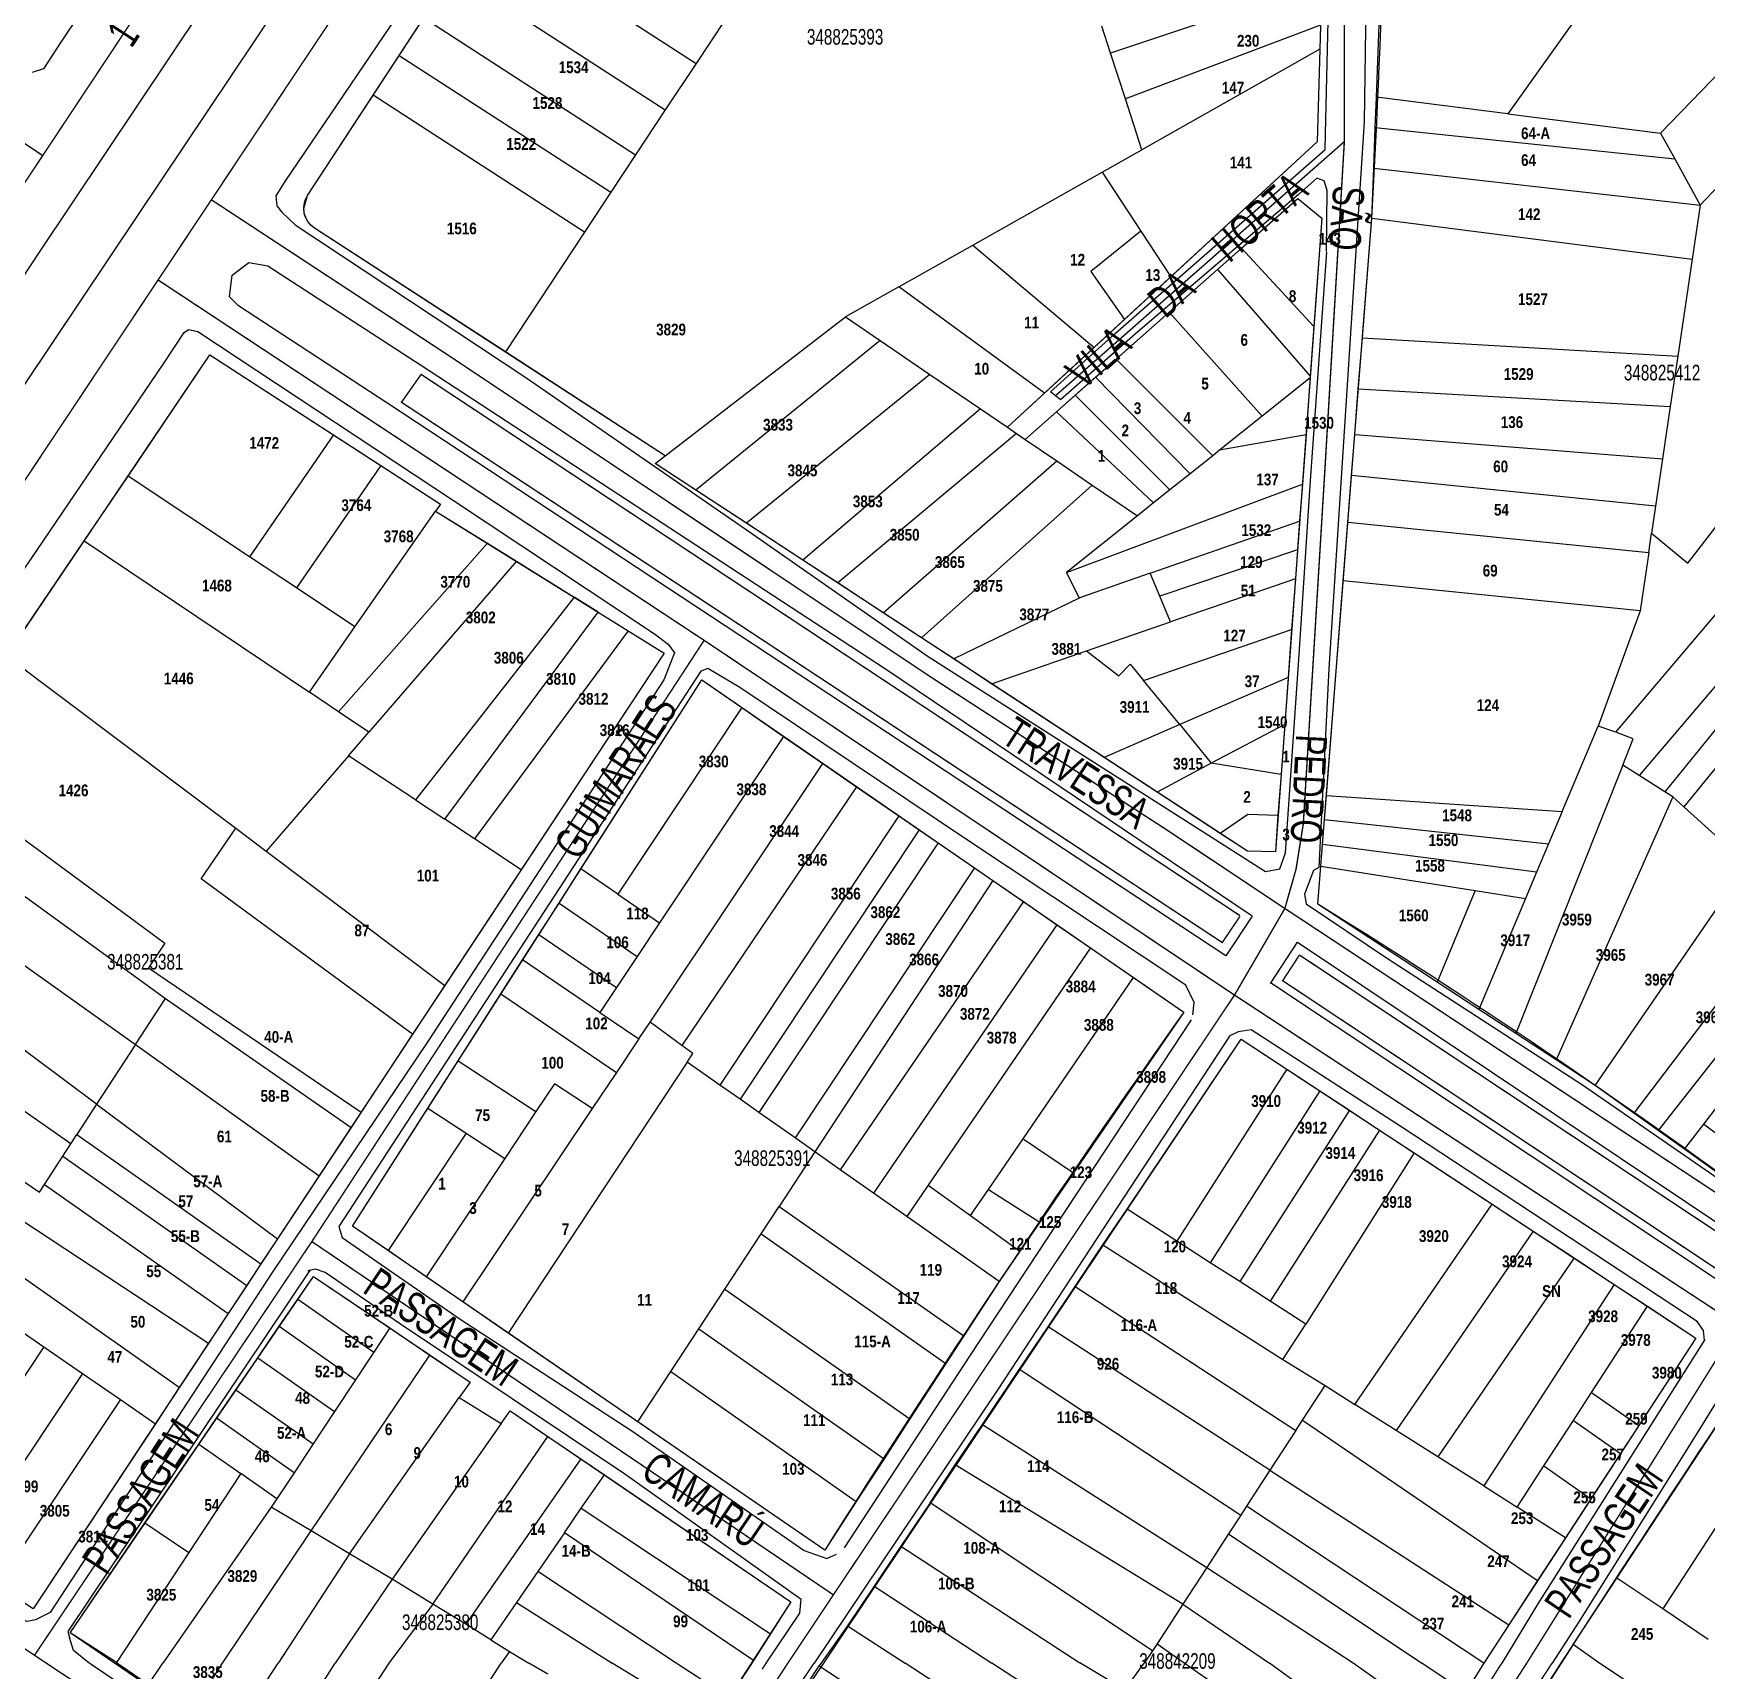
# Model space of a CAD drawing. Extents: x 203136 to 205923, y 4839890 to 4842982.
# Drawn here: x 205086 to 205300.4, y 4841048.4 to 4841258 of the extents above; entities that cross this region are included whole.
import ezdxf
from ezdxf.enums import TextEntityAlignment as Align

# ---------------------------------------------------------------- set-up
doc = ezdxf.new("R2010")
doc.units = 0
doc.header["$LTSCALE"] = 1.5
doc.header["$MEASUREMENT"] = 0
for name, color, linetype in [('CD_MALHA_LOTES', 40, 'CONTINUOUS'), ('CD_TXT_QUADRA', 7, 'CONTINUOUS'), ('HD-CANAIS', 7, 'CONTINUOUS'), ('RU-QUADRAS', 210, 'CONTINUOUS'), ('SV-EIXO-RUA-N-PAV', 6, 'CONTINUOUS'), ('SV-EIXO-RUA-PAV', 20, 'CONTINUOUS'), ('SV-RUA-NAO-PAV-S-GUIA-C-GUIA', 7, 'CONTINUOUS'), ('SV-RUA-PAVIM-S-GUIA-C-GUIA', 7, 'CONTINUOUS'), ('SV-TXT-RUA-N-PAV-S-GUIA-C-GUIA', 7, 'CONTINUOUS'), ('SV-TXT-RUA-PAV-S-GUIA-C-GUIA', 7, 'CONTINUOUS'), ('Th_NmrPort', 1, 'CONTINUOUS')]:
    doc.layers.add(name, color=color, linetype=linetype)
doc.styles.add('ARIAL', font='ARIAL.TTF')
doc.styles.get("Standard").update_dxf_attribs({"font": 'swisscbo.ttf'})

msp = doc.modelspace()

# ---------------------------------------------------------------- linework, layer by layer
at = {"layer": 'CD_MALHA_LOTES', "linetype": 'Continuous'}
for p, q in [((205301.74, 4841285.35), (205274.89, 4841247.73)), ((205186.44, 4841277.69), (205170.91, 4841254.19)), ((205258.06, 4841249.86), (205259.16, 4841278.18)), ((205320.98, 4841272.66), (205294.44, 4841245.25)), ((205143.71, 4841271.79), (205170.91, 4841254.19)), ((205329.04, 4841267.34), (205299.55, 4841236.05)), ((205139.8, 4841265.81), (205166.96, 4841248.23)), ((205251.05, 4841264.53), (205224.01, 4841255.5)), ((205132.88, 4841255.23), (205136.02, 4841260.04)), ((205136.02, 4841260.04), (205163.16, 4841242.48)), ((205224.01, 4841255.5), (205222.89, 4841258.96)), ((205250.9, 4841259.08), (205225.9, 4841249.66)), ((205250.9, 4841259.08), (205250.81, 4841256.01)), ((205225.9, 4841249.66), (205224.01, 4841255.5)), ((205250.81, 4841256.01), (205228.01, 4841243.14)), ((205250.81, 4841256.01), (205250.48, 4841244.15)), ((205129.53, 4841250.11), (205132.88, 4841255.23)), ((205132.88, 4841255.23), (205160, 4841237.69)), ((205170.91, 4841254.19), (205166.96, 4841248.23)), ((205121.14, 4841237.28), (205129.53, 4841250.11)), ((205156.62, 4841232.58), (205129.53, 4841250.11)), ((205228.01, 4841243.14), (205225.9, 4841249.66)), ((205257.91, 4841245.97), (205258.06, 4841249.86)), ((205274.89, 4841247.73), (205258.06, 4841249.86)), ((205166.96, 4841248.23), (205163.16, 4841242.48)), ((205274.89, 4841247.73), (205294.44, 4841245.25)), ((205257.71, 4841240.77), (205257.91, 4841245.97)), ((205257.91, 4841245.97), (205296.27, 4841241.96)), ((205294.44, 4841245.25), (205296.27, 4841241.96)), ((205222.91, 4841240.27), (205228.01, 4841243.14)), ((205250.48, 4841244.15), (205231.73, 4841226.88)), ((205163.16, 4841242.48), (205160, 4841237.69)), ((205257.46, 4841234.38), (205257.71, 4841240.77)), ((205257.71, 4841240.77), (205299.55, 4841236.05)), ((205296.27, 4841241.96), (205299.55, 4841236.05)), ((205206.36, 4841230.93), (205222.91, 4841240.27)), ((205222.91, 4841240.27), (205227.88, 4841232.73)), ((205120.65, 4841235.6), (205120.7, 4841236.19)), ((205120.7, 4841236.19), (205120.87, 4841236.76)), ((205120.87, 4841236.76), (205121.14, 4841237.28)), ((205160, 4841237.69), (205156.62, 4841232.58)), ((205240.77, 4841230.53), (205247.98, 4841236.9)), ((205247.98, 4841236.9), (205251.08, 4841234.39)), ((205120.71, 4841235.01), (205120.65, 4841235.6)), ((205120.89, 4841234.45), (205120.71, 4841235.01)), ((205121.17, 4841233.93), (205120.89, 4841234.45)), ((205251.08, 4841234.39), (205250.06, 4841220.52)), ((205256.26, 4841219.05), (205257.46, 4841234.38)), ((205257.46, 4841234.38), (205298.52, 4841229.11)), ((205299.55, 4841236.05), (205298.52, 4841229.11)), ((205121.55, 4841233.48), (205121.17, 4841233.93)), ((205122.01, 4841233.11), (205121.55, 4841233.48)), ((205146.48, 4841217.24), (205122.01, 4841233.11)), ((205156.62, 4841232.58), (205146.48, 4841217.24)), ((205227.88, 4841232.73), (205221.46, 4841227.55)), ((205227.88, 4841232.73), (205231.73, 4841226.88)), ((205196.89, 4841225.58), (205206.36, 4841230.93)), ((205206.36, 4841230.93), (205221.89, 4841217.81)), ((205237.68, 4841227.8), (205240.77, 4841230.53)), ((205240.77, 4841230.53), (205250.06, 4841220.52)), ((205221.46, 4841227.55), (205225.78, 4841221.4)), ((205231.5, 4841222.34), (205237.68, 4841227.8)), ((205237.68, 4841227.8), (205249.59, 4841214.16)), ((205298.52, 4841229.11), (205296.68, 4841216.72)), ((205196.89, 4841225.58), (205190.04, 4841221.72)), ((205215.54, 4841211.96), (205196.89, 4841225.58)), ((205231.73, 4841226.88), (205225.78, 4841221.4)), ((205166.96, 4841203.96), (205190.04, 4841221.72)), ((205190.04, 4841221.72), (205194.49, 4841218.69)), ((205225.78, 4841221.4), (205221.89, 4841217.81)), ((205224.7, 4841216.33), (205231.5, 4841222.34)), ((205243.41, 4841209.01), (205231.5, 4841222.34)), ((205250.06, 4841220.52), (205249.59, 4841214.16)), ((205255.74, 4841212.54), (205256.26, 4841219.05)), ((205256.26, 4841219.05), (205296.68, 4841216.72)), ((205098.13, 4841201.35), (205108.62, 4841216.88)), ((205108.62, 4841216.88), (205124.45, 4841206.64)), ((205166.96, 4841203.96), (205146.48, 4841217.24)), ((205194.49, 4841218.69), (205170.89, 4841199.55)), ((205194.49, 4841218.69), (205200.83, 4841214.37)), ((205221.89, 4841217.81), (205215.54, 4841211.96)), ((205222.07, 4841214.01), (205224.7, 4841216.33)), ((205224.7, 4841216.33), (205237.09, 4841203.96)), ((205296.68, 4841216.72), (205295.71, 4841210.24)), ((205200.83, 4841214.37), (205177.35, 4841195.33)), ((205200.83, 4841214.37), (205207.33, 4841209.94)), ((205219.46, 4841211.71), (205222.07, 4841214.01)), ((205222.07, 4841214.01), (205234.19, 4841201.65)), ((205249.57, 4841213.93), (205243.41, 4841209.01)), ((205249.59, 4841214.16), (205249.04, 4841206.64)), ((205249.59, 4841214.16), (205249.57, 4841213.93)), ((205255.28, 4841206.66), (205255.74, 4841212.54)), ((205255.74, 4841212.54), (205295.71, 4841210.24)), ((205215.54, 4841211.96), (205210.79, 4841207.59)), ((205217.06, 4841209.58), (205219.46, 4841211.71)), ((205219.46, 4841211.71), (205231.61, 4841199.58)), ((205207.33, 4841209.94), (205184.59, 4841190.59)), ((205207.33, 4841209.94), (205210.79, 4841207.59)), ((205213.06, 4841206.05), (205217.06, 4841209.58)), ((205229.52, 4841197.92), (205217.06, 4841209.58)), ((205243.41, 4841209.01), (205237.95, 4841204.65)), ((205295.71, 4841210.24), (205294.72, 4841203.55)), ((205124.45, 4841206.64), (205113.7, 4841191.01)), ((205124.45, 4841206.64), (205130.51, 4841202.72)), ((205211.94, 4841206.81), (205189.05, 4841187.66)), ((205210.79, 4841207.59), (205211.94, 4841206.81)), ((205211.94, 4841206.81), (205213.06, 4841206.05)), ((205249.04, 4841206.64), (205237.95, 4841204.65)), ((205249.04, 4841206.64), (205248.57, 4841200.32)), ((205254.87, 4841201.43), (205255.28, 4841206.66)), ((205255.28, 4841206.66), (205294.72, 4841203.55)), ((205165.67, 4841202.97), (205166.96, 4841203.96)), ((205213.06, 4841206.05), (205217.1, 4841203.29)), ((205237.09, 4841203.96), (205234.19, 4841201.65)), ((205237.95, 4841204.65), (205237.09, 4841203.96)), ((205130.51, 4841202.72), (205119.72, 4841187.02)), ((205130.51, 4841202.72), (205138.16, 4841197.77)), ((205170.89, 4841199.55), (205165.67, 4841202.97)), ((205194.89, 4841183.84), (205217.1, 4841203.29)), ((205217.1, 4841203.29), (205221.65, 4841200.19)), ((205294.72, 4841203.55), (205293.82, 4841197.49)), ((205092.53, 4841193.06), (205098.13, 4841201.35)), ((205113.7, 4841191.01), (205098.13, 4841201.35)), ((205221.65, 4841200.19), (205199.76, 4841180.65)), ((205218.35, 4841189), (205248.57, 4841200.32)), ((205221.65, 4841200.19), (205227.44, 4841196.25)), ((205234.19, 4841201.65), (205231.61, 4841199.58)), ((205248.57, 4841200.32), (205248.22, 4841195.59)), ((205254.4, 4841195.46), (205254.87, 4841201.43)), ((205293.82, 4841197.49), (205254.87, 4841201.43)), ((205138.16, 4841197.77), (205137.54, 4841196.87)), ((205177.35, 4841195.33), (205170.89, 4841199.55)), ((205229.52, 4841197.92), (205227.44, 4841196.25)), ((205231.61, 4841199.58), (205229.52, 4841197.92)), ((205127.2, 4841182.05), (205137.54, 4841196.87)), ((205137.54, 4841196.87), (205144.17, 4841192.75)), ((205227.44, 4841196.25), (205218.35, 4841189)), ((205229.09, 4841188.92), (205248.22, 4841195.59)), ((205248.22, 4841195.59), (205247.95, 4841191.9)), ((205253.81, 4841187.94), (205254.4, 4841195.46)), ((205254.4, 4841195.46), (205292.94, 4841191.56)), ((205293.82, 4841197.49), (205293.31, 4841194.02)), ((205184.59, 4841190.59), (205177.35, 4841195.33)), ((205292.94, 4841191.56), (205293.31, 4841194.02)), ((205293.31, 4841194.02), (205297.97, 4841190.2)), ((205297.97, 4841190.2), (205301.9, 4841195.29)), ((205082.58, 4841178.34), (205092.53, 4841193.06)), ((205092.53, 4841193.06), (205121.36, 4841173.67)), ((205125.1, 4841171.15), (205144.17, 4841192.75)), ((205144.17, 4841192.75), (205147.88, 4841190.44)), ((205247.95, 4841191.9), (205230.32, 4841185.97)), ((205247.95, 4841191.9), (205247.68, 4841188.18)), ((205292.94, 4841191.56), (205291.83, 4841184.09)), ((205119.72, 4841187.02), (205113.7, 4841191.01)), ((205147.88, 4841190.44), (205128.99, 4841168.54)), ((205147.88, 4841190.44), (205155.29, 4841185.84)), ((205189.05, 4841187.66), (205184.59, 4841190.59)), ((205218.35, 4841189), (205219.99, 4841185.72)), ((205288.74, 4841168.57), (205307.43, 4841190.63)), ((205127.2, 4841182.05), (205119.72, 4841187.02)), ((205194.89, 4841183.84), (205189.05, 4841187.66)), ((205229.09, 4841188.92), (205220.29, 4841185.86)), ((205230.32, 4841185.97), (205229.09, 4841188.92)), ((205247.68, 4841188.18), (205231.68, 4841182.66)), ((205247.68, 4841188.18), (205247.2, 4841181.68)), ((205251.65, 4841160.43), (205253.81, 4841187.94)), ((205291.83, 4841184.09), (205253.81, 4841187.94)), ((205311.97, 4841186.81), (205291.73, 4841163)), ((205155.29, 4841185.84), (205134.96, 4841159.87)), ((205158.35, 4841183.93), (205155.29, 4841185.84)), ((205219.99, 4841185.72), (205203.91, 4841177.94)), ((205220.29, 4841185.86), (205219.99, 4841185.72)), ((205231.68, 4841182.66), (205230.32, 4841185.97)), ((205314.38, 4841184.78), (205295.02, 4841160.91)), ((205138.72, 4841157.39), (205158.35, 4841183.93)), ((205158.35, 4841183.93), (205162.21, 4841181.53)), ((205199.76, 4841180.65), (205194.89, 4841183.84)), ((205220.93, 4841178.96), (205231.68, 4841182.66)), ((205291.83, 4841184.09), (205286.45, 4841169.33)), ((205316.77, 4841182.77), (205297.46, 4841158.97)), ((205121.36, 4841173.67), (205127.2, 4841182.05)), ((205162.21, 4841181.53), (205142.51, 4841154.89)), ((205162.21, 4841181.53), (205166.83, 4841178.66)), ((205203.91, 4841177.94), (205199.76, 4841180.65)), ((205228.24, 4841175.16), (205247.2, 4841181.68)), ((205247.2, 4841181.68), (205246.75, 4841175.54)), ((205082.58, 4841178.34), (205111.94, 4841156.25)), ((205166.83, 4841178.66), (205148.51, 4841150.93)), ((205208.76, 4841174.76), (205220.93, 4841178.96)), ((205220.93, 4841178.96), (205225.06, 4841175.78)), ((205208.76, 4841174.76), (205203.91, 4841177.94)), ((205225.06, 4841175.78), (205226.53, 4841177.25)), ((205226.53, 4841177.25), (205228.24, 4841175.16)), ((205156.14, 4841151.03), (205171.62, 4841175.24)), ((205171.62, 4841175.24), (205176.77, 4841171.69)), ((205223.18, 4841165.32), (205208.76, 4841174.76)), ((205232.86, 4841169.52), (205228.24, 4841175.16)), ((205246.75, 4841175.54), (205232.86, 4841169.52)), ((205246.75, 4841175.54), (205246.31, 4841169.55)), ((205125.1, 4841171.15), (205121.36, 4841173.67)), ((205128.99, 4841168.54), (205125.1, 4841171.15)), ((205176.77, 4841171.69), (205160.88, 4841147.79)), ((205176.77, 4841171.69), (205182.12, 4841168)), ((205126.38, 4841165.52), (205128.99, 4841168.54)), ((205182.12, 4841168), (205166.23, 4841144.12)), ((205182.12, 4841168), (205187.16, 4841164.54)), ((205232.86, 4841169.52), (205223.18, 4841165.32)), ((205232.86, 4841169.52), (205236.91, 4841164.57)), ((205246.31, 4841169.55), (205236.91, 4841164.57)), ((205246.31, 4841169.55), (205245.84, 4841163.15)), ((205281.84, 4841158.37), (205286.45, 4841169.33)), ((205288.74, 4841168.57), (205286.45, 4841169.33)), ((205290.97, 4841167.71), (205288.74, 4841168.57)), ((205289.63, 4841164.34), (205290.97, 4841167.71)), ((205126.38, 4841165.52), (205115.84, 4841153.31)), ((205134.96, 4841159.87), (205126.38, 4841165.52)), ((205165.01, 4841131.43), (205187.16, 4841164.54)), ((205187.16, 4841164.54), (205191.46, 4841161.57)), ((205229.96, 4841160.88), (205223.18, 4841165.32)), ((205236.91, 4841164.57), (205229.96, 4841160.88)), ((205245.84, 4841163.15), (205236.91, 4841164.57)), ((205289.63, 4841164.34), (205275.9, 4841129.97)), ((205291.73, 4841163), (205289.63, 4841164.34)), ((205191.46, 4841161.57), (205169.09, 4841128.43)), ((205191.46, 4841161.57), (205196.86, 4841157.85)), ((205245.84, 4841163.15), (205245.45, 4841157.86)), ((205295.02, 4841160.91), (205291.73, 4841163)), ((205134.96, 4841159.87), (205138.72, 4841157.39)), ((205238.06, 4841155.57), (205229.96, 4841160.88)), ((205251.41, 4841157.35), (205251.65, 4841160.43)), ((205251.65, 4841160.43), (205281.84, 4841158.37)), ((205296.03, 4841160.26), (205281.09, 4841126.57)), ((205296.03, 4841160.26), (205295.02, 4841160.91)), ((205297.46, 4841158.97), (205296.03, 4841160.26)), ((205297.46, 4841158.97), (205301.9, 4841154.98)), ((205142.51, 4841154.89), (205138.72, 4841157.39)), ((205196.86, 4841157.85), (205173.94, 4841123.35)), ((205196.86, 4841157.85), (205199.48, 4841156.05)), ((205241.57, 4841158), (205238.06, 4841155.57)), ((205245.45, 4841157.86), (205241.57, 4841158)), ((205245.45, 4841157.86), (205245.11, 4841153.21)), ((205251.16, 4841154.17), (205251.41, 4841157.35)), ((205251.41, 4841157.35), (205280.11, 4841154.24)), ((205281.84, 4841158.37), (205280.11, 4841154.24)), ((205083.12, 4841156.09), (205102.84, 4841141.53)), ((205107.48, 4841149.77), (205111.94, 4841156.25)), ((205111.94, 4841156.25), (205115.84, 4841153.31)), ((205148.51, 4841150.93), (205142.51, 4841154.89)), ((205199.48, 4841156.05), (205176.54, 4841121.53)), ((205199.48, 4841156.05), (205201.91, 4841154.38)), ((205241.54, 4841153.3), (205238.06, 4841155.57)), ((205065.24, 4841152.68), (205099.07, 4841128.55)), ((205115.84, 4841153.31), (205138.71, 4841136.1)), ((205201.91, 4841154.38), (205178.95, 4841119.83)), ((205201.91, 4841154.38), (205206.56, 4841151.17)), ((205245.11, 4841153.21), (205241.54, 4841153.3)), ((205250.94, 4841151.37), (205251.16, 4841154.17)), ((205278.58, 4841150.61), (205251.16, 4841154.17)), ((205280.11, 4841154.24), (205278.58, 4841150.61)), ((205079.36, 4841151.55), (205102.92, 4841134.46)), ((205148.51, 4841150.93), (205138.71, 4841136.1)), ((205153.35, 4841146.67), (205156.14, 4841151.03)), ((205160.88, 4841147.79), (205156.14, 4841151.03)), ((205206.56, 4841151.17), (205183.58, 4841116.58)), ((205206.56, 4841151.17), (205208.93, 4841149.54)), ((205250.56, 4841146.53), (205250.94, 4841151.37)), ((205250.94, 4841151.37), (205270.72, 4841148.26)), ((205278.58, 4841150.61), (205277.16, 4841147.24)), ((205286.07, 4841123.32), (205305.57, 4841151.65)), ((205134.59, 4841129.87), (205107.48, 4841149.77)), ((205208.93, 4841149.54), (205186.12, 4841114.79)), ((205208.93, 4841149.54), (205212.84, 4841146.85)), ((205270.72, 4841148.26), (205265.83, 4841136.55)), ((205270.72, 4841148.26), (205277.16, 4841147.24)), ((205150.77, 4841142.65), (205153.35, 4841146.67)), ((205153.35, 4841146.67), (205163.37, 4841139.81)), ((205160.88, 4841147.79), (205166.23, 4841144.12)), ((205212.84, 4841146.85), (205189.35, 4841112.52)), ((205212.84, 4841146.85), (205217.13, 4841143.89)), ((205265.83, 4841136.55), (205250.56, 4841146.53)), ((205277.16, 4841147.24), (205271.19, 4841133.05)), ((205311.29, 4841146.46), (205291.05, 4841119.76)), ((205094.11, 4841120.91), (205060.62, 4841145.83)), ((205166.23, 4841144.12), (205163.37, 4841139.81)), ((205148.68, 4841139.38), (205150.77, 4841142.65)), ((205150.77, 4841142.65), (205160.72, 4841135.84)), ((205217.13, 4841143.89), (205193.62, 4841109.53)), ((205217.13, 4841143.89), (205221.43, 4841140.93)), ((205090.81, 4841115.83), (205056.54, 4841139.8)), ((205102.84, 4841141.53), (205100.76, 4841138.36)), ((205163.37, 4841139.81), (205160.72, 4841135.84)), ((205221.43, 4841140.93), (205200.64, 4841110.54)), ((205221.43, 4841140.93), (205226.93, 4841137.14)), ((205100.76, 4841138.36), (205127.98, 4841119.87)), ((205145.9, 4841135.03), (205148.68, 4841139.38)), ((205158.59, 4841132.64), (205148.68, 4841139.38)), ((205138.71, 4841136.1), (205134.59, 4841129.87)), ((205160.72, 4841135.84), (205158.59, 4841132.64)), ((205212.79, 4841116.48), (205226.93, 4841137.14)), ((205226.93, 4841137.14), (205233.38, 4841132.7)), ((205271.19, 4841133.05), (205265.83, 4841136.55)), ((205308.65, 4841136.02), (205294.17, 4841117.53)), ((205099.07, 4841128.55), (205102.92, 4841134.46)), ((205102.92, 4841134.46), (205126.7, 4841117.93)), ((205140.41, 4841126.45), (205145.9, 4841135.03)), ((205145.9, 4841135.03), (205160.7, 4841124.98)), ((205158.59, 4841132.64), (205163.56, 4841129.26)), ((205163.56, 4841129.26), (205165.01, 4841131.43)), ((205169.09, 4841128.43), (205165.01, 4841131.43)), ((205233.38, 4841132.7), (205219.25, 4841112.1)), ((205275.9, 4841129.97), (205271.19, 4841133.05)), ((205134.59, 4841129.87), (205127.98, 4841119.87)), ((205163.56, 4841129.26), (205160.7, 4841124.98)), ((205226.11, 4841107.47), (205240.72, 4841129.24)), ((205240.72, 4841129.24), (205246.58, 4841125.39)), ((205281.09, 4841126.57), (205275.9, 4841129.97)), ((205099.07, 4841128.55), (205094.11, 4841120.91)), ((205099.07, 4841128.55), (205122.62, 4841111.75)), ((205170.48, 4841127.41), (205169.09, 4841128.43)), ((205169.75, 4841126.3), (205170.48, 4841127.41)), ((205136.52, 4841120.38), (205140.41, 4841126.45)), ((205140.41, 4841126.45), (205150.39, 4841119.96)), ((205169.75, 4841126.3), (205146.85, 4841091.6)), ((205160.7, 4841124.98), (205157.6, 4841120.35)), ((205173.94, 4841123.35), (205169.75, 4841126.3)), ((205246.58, 4841125.39), (205232.5, 4841103.36)), ((205246.58, 4841125.39), (205250.82, 4841122.6)), ((205286.07, 4841123.32), (205281.09, 4841126.57)), ((205152.75, 4841123.51), (205150.39, 4841119.96)), ((205157.6, 4841120.35), (205152.75, 4841123.51)), ((205176.54, 4841121.53), (205173.94, 4841123.35)), ((205250.82, 4841122.6), (205236.77, 4841100.61)), ((205250.82, 4841122.6), (205254.59, 4841120.12)), ((205291.05, 4841119.76), (205286.07, 4841123.32)), ((205094.11, 4841120.91), (205091.57, 4841117.01)), ((205094.11, 4841120.91), (205117.28, 4841103.68)), ((205126.88, 4841105.3), (205136.52, 4841120.38)), ((205136.52, 4841120.38), (205141.44, 4841117.18)), ((205157.6, 4841120.35), (205141.04, 4841095.59)), ((205178.95, 4841119.83), (205176.54, 4841121.53)), ((205299.99, 4841118.33), (205301.86, 4841120.73)), ((205127.98, 4841119.87), (205126.7, 4841117.93)), ((205150.39, 4841119.96), (205146.39, 4841113.95)), ((205183.58, 4841116.58), (205178.95, 4841119.83)), ((205254.59, 4841120.12), (205240.57, 4841098.18)), ((205254.59, 4841120.12), (205258.44, 4841117.59)), ((205294.17, 4841117.53), (205291.05, 4841119.76)), ((205297.52, 4841115.14), (205299.99, 4841118.33)), ((205299.99, 4841118.33), (205304.95, 4841114.74)), ((205090.81, 4841115.83), (205091.57, 4841117.01)), ((205091.57, 4841117.01), (205115.15, 4841100.45)), ((205126.7, 4841117.93), (205122.62, 4841111.75)), ((205141.44, 4841117.18), (205131.45, 4841102.16)), ((205141.44, 4841117.18), (205146.39, 4841113.95)), ((205186.12, 4841114.79), (205183.58, 4841116.58)), ((205208.35, 4841109.99), (205212.79, 4841116.48)), ((205212.79, 4841116.48), (205219.25, 4841112.1)), ((205258.44, 4841117.59), (205244.44, 4841095.69)), ((205258.44, 4841117.59), (205262.88, 4841114.68)), ((205297.52, 4841115.14), (205294.17, 4841117.53)), ((205087.42, 4841110.63), (205089.78, 4841114.25)), ((205089.78, 4841114.25), (205090.81, 4841115.83)), ((205089.78, 4841114.25), (205113.34, 4841097.7)), ((205146.39, 4841113.95), (205136.33, 4841098.81)), ((205186.12, 4841114.79), (205181.55, 4841107.82)), ((205189.35, 4841112.52), (205186.12, 4841114.79)), ((205262.88, 4841114.68), (205249.02, 4841092.74)), ((205262.88, 4841114.68), (205272.88, 4841108.1)), ((205302.4, 4841111.65), (205297.52, 4841115.14)), ((205193.62, 4841109.53), (205189.35, 4841112.52)), ((205219.25, 4841112.1), (205214.93, 4841105.8)), ((205084.9, 4841110.93), (205086.78, 4841109.63)), ((205086.78, 4841109.63), (205087.42, 4841110.63)), ((205087.42, 4841110.63), (205110.95, 4841094.09)), ((205122.62, 4841111.75), (205117.28, 4841103.68)), ((205200.64, 4841110.54), (205197.89, 4841106.52)), ((205200.64, 4841110.54), (205206.06, 4841106.65)), ((205206.06, 4841106.65), (205208.35, 4841109.99)), ((205208.35, 4841109.99), (205214.93, 4841105.8)), ((205179.23, 4841104.29), (205181.55, 4841107.82)), ((205181.55, 4841107.82), (205205.21, 4841091.25)), ((205197.89, 4841106.52), (205193.62, 4841109.53)), ((205255.3, 4841082.46), (205272.88, 4841108.1)), ((205272.88, 4841108.1), (205278.13, 4841104.66)), ((205082.64, 4841107.3), (205108.44, 4841090.3)), ((205209.73, 4841098.21), (205197.89, 4841106.52)), ((205206.06, 4841106.65), (205212.39, 4841102.1)), ((205214.93, 4841105.8), (205212.39, 4841102.1)), ((205223.03, 4841102.88), (205226.11, 4841107.47)), ((205232.5, 4841103.36), (205226.11, 4841107.47)), ((205117.28, 4841103.68), (205115.15, 4841100.45)), ((205131.45, 4841102.16), (205126.88, 4841105.3)), ((205174.59, 4841097.22), (205179.23, 4841104.29)), ((205179.23, 4841104.29), (205202.91, 4841087.7)), ((205236.77, 4841100.61), (205232.5, 4841103.36)), ((205278.13, 4841104.66), (205260.6, 4841079.1)), ((205278.13, 4841104.66), (205283.38, 4841101.21)), ((205104.69, 4841084.63), (205079.55, 4841102.31)), ((205136.33, 4841098.81), (205131.45, 4841102.16)), ((205212.39, 4841102.1), (205209.73, 4841098.21)), ((205219.46, 4841097.57), (205223.03, 4841102.88)), ((205223.03, 4841102.88), (205246.07, 4841088.22)), ((205283.38, 4841101.21), (205265.91, 4841075.74)), ((205283.38, 4841101.21), (205288.53, 4841097.82)), ((205115.15, 4841100.45), (205113.34, 4841097.7)), ((205240.57, 4841098.18), (205236.77, 4841100.61)), ((205113.34, 4841097.7), (205110.95, 4841094.09)), ((205119.89, 4841095.94), (205121.89, 4841098.86)), ((205121.89, 4841098.86), (205131.67, 4841092.26)), ((205141.04, 4841095.59), (205136.33, 4841098.81)), ((205171.25, 4841092.14), (205174.59, 4841097.22)), ((205174.59, 4841097.22), (205198.3, 4841080.61)), ((205209.73, 4841098.21), (205205.21, 4841091.25)), ((205215.99, 4841092.39), (205219.46, 4841097.57)), ((205219.46, 4841097.57), (205247.73, 4841079.1)), ((205244.44, 4841095.69), (205240.57, 4841098.18)), ((205288.53, 4841097.82), (205271.8, 4841072.01)), ((205288.53, 4841097.82), (205292.77, 4841095.03)), ((205117.51, 4841092.46), (205119.89, 4841095.94)), ((205119.89, 4841095.94), (205129.6, 4841089.13)), ((205146.85, 4841091.6), (205141.04, 4841095.59)), ((205249.02, 4841092.74), (205244.44, 4841095.69)), ((205285.62, 4841084), (205292.77, 4841095.03)), ((205292.77, 4841095.03), (205298.98, 4841090.95)), ((205082.47, 4841093.21), (205087.36, 4841089.83)), ((205110.95, 4841094.09), (205108.44, 4841090.3)), ((205246.07, 4841088.22), (205249.02, 4841092.74)), ((205114.76, 4841088.44), (205117.51, 4841092.46)), ((205117.51, 4841092.46), (205127.28, 4841085.62)), ((205131.67, 4841092.26), (205129.6, 4841089.13)), ((205131.67, 4841092.26), (205136.81, 4841088.78)), ((205163.44, 4841080.23), (205146.85, 4841091.6)), ((205167.67, 4841086.67), (205171.25, 4841092.14)), ((205171.25, 4841092.14), (205194.99, 4841075.5)), ((205205.21, 4841091.25), (205202.91, 4841087.7)), ((205212.35, 4841086.98), (205215.99, 4841092.39)), ((205244.42, 4841074.02), (205215.99, 4841092.39)), ((205298.98, 4841090.95), (205291.67, 4841079.75)), ((205087.36, 4841089.83), (205071.43, 4841065.95)), ((205087.36, 4841089.83), (205092.31, 4841086.42)), ((205108.44, 4841090.3), (205104.69, 4841084.63)), ((205111.96, 4841084.34), (205114.76, 4841088.44)), ((205114.76, 4841088.44), (205124.59, 4841081.55)), ((205121.6, 4841066.25), (205136.81, 4841088.78)), ((205129.6, 4841089.13), (205127.28, 4841085.62)), ((205136.81, 4841088.78), (205141.94, 4841085.31)), ((205246.07, 4841088.22), (205251.5, 4841084.89)), ((205092.31, 4841086.42), (205076.43, 4841062.63)), ((205092.31, 4841086.42), (205097.15, 4841083.08)), ((205163.44, 4841080.23), (205167.67, 4841086.67)), ((205167.67, 4841086.67), (205191.43, 4841070.02)), ((205202.91, 4841087.7), (205198.3, 4841080.61)), ((205207.6, 4841079.89), (205212.35, 4841086.98)), ((205212.35, 4841086.98), (205240.68, 4841068.26)), ((205104.69, 4841084.63), (205101.63, 4841079.99)), ((205109.45, 4841080.68), (205111.96, 4841084.34)), ((205111.96, 4841084.34), (205121.85, 4841077.41)), ((205127.28, 4841085.62), (205124.59, 4841081.55)), ((205141.94, 4841085.31), (205140.56, 4841083.35)), ((205248.6, 4841080.44), (205251.5, 4841084.89)), ((205251.5, 4841084.89), (205255.3, 4841082.46)), ((205283.29, 4841080.41), (205285.62, 4841084)), ((205285.62, 4841084), (205291.67, 4841079.75)), ((205288.84, 4841060.21), (205305.73, 4841085.96)), ((205097.15, 4841083.08), (205081.34, 4841059.37)), ((205097.15, 4841083.08), (205101.63, 4841079.99)), ((205126.49, 4841063.34), (205140.56, 4841083.35)), ((205140.56, 4841083.35), (205145.94, 4841080)), ((205260.6, 4841079.1), (205255.3, 4841082.46)), ((205311.53, 4841082.17), (205294.73, 4841056.26)), ((205101.63, 4841079.99), (205085.97, 4841056.29)), ((205107.18, 4841077.36), (205109.45, 4841080.68)), ((205119.41, 4841073.71), (205109.45, 4841080.68)), ((205124.59, 4841081.55), (205121.85, 4841077.41)), ((205145.94, 4841080), (205131.96, 4841060.07)), ((205145.94, 4841080), (205147.08, 4841081.64)), ((205147.08, 4841081.64), (205151.92, 4841078.35)), ((205187.4, 4841063.8), (205163.44, 4841080.23)), ((205198.3, 4841080.61), (205194.99, 4841075.5)), ((205204.11, 4841074.7), (205207.6, 4841079.89)), ((205207.6, 4841079.89), (205236.33, 4841061.59)), ((205247.73, 4841079.1), (205248.6, 4841080.44)), ((205248.6, 4841080.44), (205278.71, 4841059.89)), ((205279.52, 4841074.6), (205283.29, 4841080.41)), ((205283.29, 4841080.41), (205289.33, 4841076.16)), ((205291.67, 4841079.75), (205289.33, 4841076.16)), ((205137.19, 4841056.87), (205151.92, 4841078.35)), ((205151.92, 4841078.35), (205156.12, 4841075.49)), ((205247.73, 4841079.1), (205244.42, 4841074.02)), ((205265.91, 4841075.74), (205260.6, 4841079.1)), ((205100.3, 4841067.3), (205107.18, 4841077.36)), ((205107.18, 4841077.36), (205112.57, 4841073.59)), ((205121.85, 4841077.41), (205119.41, 4841073.71)), ((205156.12, 4841075.49), (205141.39, 4841054.3)), ((205156.12, 4841075.49), (205159.15, 4841073.43)), ((205194.99, 4841075.5), (205191.43, 4841070.02)), ((205271.8, 4841072.01), (205265.91, 4841075.74)), ((205289.33, 4841076.16), (205285.54, 4841070.35)), ((205112.57, 4841073.59), (205105.91, 4841063.49)), ((205117.19, 4841070.36), (205112.57, 4841073.59)), ((205119.41, 4841073.71), (205117.19, 4841070.36)), ((205156.2, 4841069.15), (205159.15, 4841073.43)), ((205159.15, 4841073.43), (205183.04, 4841057.19)), ((205200.87, 4841069.87), (205204.11, 4841074.7)), ((205233.27, 4841056.89), (205204.11, 4841074.7)), ((205244.42, 4841074.02), (205241.43, 4841069.41)), ((205244.42, 4841074.02), (205275.02, 4841054.24)), ((205276.08, 4841069.3), (205279.52, 4841074.6)), ((205279.52, 4841074.6), (205285.54, 4841070.35)), ((205271.8, 4841072.01), (205276.08, 4841069.3)), ((205116.48, 4841069.29), (205102.6, 4841049.34)), ((205117.19, 4841070.36), (205116.48, 4841069.29)), ((205121.6, 4841066.25), (205116.48, 4841069.29)), ((205154.05, 4841066.03), (205156.2, 4841069.15)), ((205156.2, 4841069.15), (205180.43, 4841053.09)), ((205191.43, 4841070.02), (205187.4, 4841063.8)), ((205200.87, 4841069.87), (205197.13, 4841064.3)), ((205229.37, 4841050.89), (205200.87, 4841069.87)), ((205241.43, 4841069.41), (205240.68, 4841068.26)), ((205271.82, 4841049.34), (205241.43, 4841069.41)), ((205282.28, 4841065.37), (205276.08, 4841069.3)), ((205285.54, 4841070.35), (205282.28, 4841065.37)), ((205090.7, 4841053.19), (205100.3, 4841067.3)), ((205100.3, 4841067.3), (205105.91, 4841063.49)), ((205240.68, 4841068.26), (205239.13, 4841065.88)), ((205110.24, 4841049.34), (205121.6, 4841066.25)), ((205126.49, 4841063.34), (205121.6, 4841066.25)), ((205154.05, 4841066.03), (205150.65, 4841061.08)), ((205178.25, 4841049.66), (205154.05, 4841066.03)), ((205239.13, 4841065.88), (205236.33, 4841061.59)), ((205239.13, 4841065.88), (205263.88, 4841049.31)), ((205282.28, 4841065.37), (205278.71, 4841059.89)), ((205105.91, 4841063.49), (205096.65, 4841049.4)), ((205126.49, 4841063.34), (205117.38, 4841049.34)), ((205131.96, 4841060.07), (205126.49, 4841063.34)), ((205197.13, 4841064.3), (205193.7, 4841059.19)), ((205197.13, 4841064.3), (205220.059372, 4841049.364354)), ((205150.65, 4841061.08), (205147.89, 4841057.1)), ((205168.36, 4841049.34), (205150.65, 4841061.08)), ((205236.33, 4841061.59), (205233.27, 4841056.89)), ((205236.33, 4841061.59), (205255.09, 4841049.37)), ((205131.96, 4841060.07), (205124.68, 4841049.34)), ((205137.19, 4841056.87), (205131.96, 4841060.07)), ((205193.7, 4841059.19), (205190.28, 4841054.11)), ((205193.7, 4841059.19), (205208.77, 4841049.34)), ((205278.71, 4841059.89), (205275.02, 4841054.24)), ((205283.28, 4841051.73), (205288.84, 4841060.21)), ((205294.73, 4841056.26), (205288.84, 4841060.21)), ((205137.19, 4841056.87), (205131.54, 4841049.34)), ((205141.39, 4841054.3), (205137.19, 4841056.87)), ((205147.89, 4841057.1), (205144.61, 4841052.32)), ((205147.89, 4841057.1), (205160.15, 4841049.34)), ((205183.04, 4841057.19), (205180.43, 4841053.09)), ((205233.27, 4841056.89), (205229.96, 4841051.79)), ((205233.27, 4841056.89), (205244.35, 4841049.31)), ((205300.56, 4841052.36), (205294.73, 4841056.26)), ((205144.61, 4841052.32), (205141.39, 4841054.3)), ((205190.28, 4841054.11), (205186.69, 4841048.98)), ((205190.28, 4841054.11), (205197.68, 4841049.34)), ((205275.02, 4841054.24), (205271.82, 4841049.34)), ((205096.65, 4841049.4), (205090.7, 4841053.19)), ((205144.61, 4841052.32), (205147.02, 4841050.83)), ((205180.43, 4841053.09), (205178.25, 4841049.66)), ((205229.96, 4841051.79), (205229.37, 4841050.89)), ((205229.96, 4841051.79), (205233.44, 4841049.37)), ((205147.02, 4841050.83), (205145.92, 4841049.34)), ((205147.02, 4841050.83), (205149.46, 4841049.34)), ((205178.25, 4841049.66), (205178.08, 4841049.34)), ((205229.37, 4841050.89), (205228.29, 4841049.31)), ((205283.28, 4841051.73), (205279.82, 4841046.32)), ((205286.54, 4841049.37), (205283.28, 4841051.73))]:
    msp.add_line(p, q, dxfattribs=at)
at = {"layer": 'CD_MALHA_LOTES', "linetype": 'Continuous', "flags": 128}
for points in [[(205096.65, 4841049.4), (205100.76, 4841046.58)], [(205100.76, 4841046.58), (205102.6, 4841049.34)], [(205106.13, 4841042.88), (205110.24, 4841049.34)], [(205110.96, 4841039.56), (205117.38, 4841049.34)], [(205116.18, 4841035.96), (205124.68, 4841049.34)], [(205131.54, 4841049.34), (205120.78, 4841032.79)], [(205130.82, 4841025.88), (205145.92, 4841049.34)], [(205151.93, 4841047.91), (205149.46, 4841049.34)], [(205172.99, 4841041.47), (205160.15, 4841049.34)], [(205175.19, 4841044.86), (205168.36, 4841049.34)], [(205175.19, 4841044.86), (205178.08, 4841049.34)], [(205183.55, 4841044.16), (205186.69, 4841048.98)], [(205186.69, 4841048.98), (205218.63, 4841028.08)], [(205222.17, 4841033.34), (205197.68, 4841049.34)], [(205222.12, 4841040.64), (205208.77, 4841049.34)], [(205225.81, 4841045.9), (205220.059372, 4841049.364354)], [(205225.81, 4841045.9), (205228.29, 4841049.31)], [(205233.44, 4841049.37), (205260.14, 4841030.69)], [(205263.21, 4841035.59), (205244.35, 4841049.31)], [(205255.09, 4841049.37), (205266.68, 4841041.13)], [(205269.45, 4841045.55), (205263.88, 4841049.31)], [(205311.51, 4841032.75), (205286.54, 4841049.37)]]:
    msp.add_lwpolyline(points, dxfattribs=at)
at = {"layer": 'CD_MALHA_LOTES', "linetype": 'Continuous'}
msp.add_point((205249.57, 4841213.93), dxfattribs=at)
at = {"layer": 'HD-CANAIS', "const_width": 0.18}
for points in [[(205240.58, 4841144.97), (205238.31, 4841141.61), (205133.16, 4841210.8), (205135.68, 4841214.37), (205240.57, 4841145.06)], [(205304.31, 4841102.64), (205302.35, 4841099.33), (205246.05, 4841136.72), (205248.2, 4841140.01)], [(205248.2, 4841140.01), (205304.28, 4841102.83)]]:
    msp.add_lwpolyline(points, dxfattribs=at)
at = {"layer": 'RU-QUADRAS', "color": 6, "linetype": 'Continuous'}
for points in [[(205120.65, 4841235.6), (205121.14, 4841237.28), (205158.98, 4841295.14), (205171.7, 4841312.15), (205199.06, 4841352.5), (205248.35, 4841320.59), (205248.7, 4841317.1), (205245.71, 4841314.48), (205251.4, 4841276.81), (205250.48, 4841244.15), (205210.79, 4841207.59), (205213.06, 4841206.05), (205247.98, 4841236.9), (205251.08, 4841234.39), (205245.11, 4841153.21), (205241.54, 4841153.3), (205165.67, 4841202.97), (205166.96, 4841203.96), (205122.01, 4841233.11, -0.2529913339)], [(205250.56, 4841146.53), (205257.46, 4841234.38, 0.0167439565), (205259.35, 4841312.56), (205261.77, 4841313.07, -0.0332403083), (205286.7, 4841295.26), (205394.36, 4841224.28), (205347.61, 4841164.39), (205306.01, 4841200.62), (205301.9, 4841195.29), (205344.69, 4841159.27), (205308.06, 4841107.61, 0.0207132607)], [(205126.88, 4841105.3), (205171.62, 4841175.24), (205233.38, 4841132.7, 0.0127201593), (205187.4, 4841063.8)], [(205227.17, 4840963.2, -0.0077699788), (205305.73, 4841085.96), (205361.76, 4841049.33), (205345.47, 4841022.66), (205283.25, 4840926.31)]]:
    msp.add_lwpolyline(points, format="xyb", close=True, dxfattribs=at)
for points in [[(205026.31, 4841095.06), (205108.62, 4841216.88), (205138.16, 4841197.77), (205137.54, 4841196.87), (205166.83, 4841178.66), (205085.97, 4841056.29), (205034.96, 4841090.16), (205034.44, 4841089.43)], [(205158.8, 4841006.75), (205240.72, 4841129.24), (205298.98, 4841090.95), (205271.82, 4841049.34), (205219.71, 4840966.33)], [(205090.7, 4841053.19), (205121.89, 4841098.86), (205141.94, 4841085.31), (205140.56, 4841083.35), (205145.94, 4841080), (205147.08, 4841081.64), (205183.04, 4841057.19), (205153.03, 4841010.58)]]:
    msp.add_lwpolyline(points, close=True, dxfattribs=at)
at = {"layer": 'SV-EIXO-RUA-N-PAV', "const_width": 0.18, "flags": 128}
for points in [[(205402.66, 4841230.21), (205349.46, 4841158.34), (205309.58, 4841104.28), (205304.37, 4841092.63), (205277.33, 4841049.34)], [(205086.15, 4841050.33), (205121.68, 4841103.31), (205171.93, 4841180.31)], [(205182.67, 4841049.34), (205188.49, 4841058.07), (205239.88, 4841134.88)], [(205121.68, 4841103.31), (205188.49, 4841058.07)]]:
    msp.add_lwpolyline(points, dxfattribs=at)
at = {"layer": 'SV-EIXO-RUA-N-PAV', "const_width": 0.18}
for points in [[(205182.67, 4841049.34), (205156.591547, 4841009.718784), (205153.91222, 4841005.429274)], [(205277.33, 4841049.34), (205260.379033, 4841023.207234), (205256.062729, 4841016.095142), (205231.243982, 4840976.70887), (205220.618578, 4840960.299209)]]:
    msp.add_lwpolyline(points, dxfattribs=at)
at = {"layer": 'SV-EIXO-RUA-PAV', "const_width": 0.18, "flags": 128}
for points in [[(204958.77, 4841049.34), (204993.9, 4841102.15), (204998.39, 4841108.91), (205087.2, 4841242.39), (205125.3, 4841299.86), (205134.69, 4841313.91), (205164.42, 4841358.45), (205178.37, 4841379.43), (205192.49, 4841400.64), (205270.64, 4841518.11), (205359.88, 4841652.24), (205387.33, 4841693.5), (205408.37, 4841725.12), (205417.95, 4841739.52), (205419.07, 4841745.84), (205438.77, 4841777.24)], [(205443.42, 4841745.88), (205439.6, 4841740.05), (205411.5, 4841697.12), (205409.7, 4841688.9), (205403.4, 4841679.42), (205377.16, 4841639.99), (205288.24, 4841506.37), (205210.67, 4841389.8), (205196.08, 4841367.87), (205180.54, 4841344.52), (205108.81, 4841236.73), (205101.98, 4841226.46), (205015.95, 4841097.18), (205011.47, 4841090.45), (204984.12, 4841049.34)], [(204815.89, 4841424.13), (204977.47, 4841315.89), (205029.04, 4841281.34), (205087.2, 4841242.39)], [(205255.08, 4841329.15), (205253.95, 4841294.81), (205253.95, 4841244.18), (205251.5, 4841202.86), (205248.69, 4841156.79), (205247.76, 4841151), (205246.33, 4841145.97), (205239.88, 4841134.88)], [(205216.94, 4841211.63), (205253.95, 4841244.18)], [(205108.81, 4841236.73), (205139.34, 4841216.7), (205180.02, 4841189.58), (205201.03, 4841175.57), (205231.18, 4841156.05), (205246.33, 4841145.97), (205309.58, 4841104.28), (205380.18, 4841057.76), (205392.95, 4841049.34)], [(205101.98, 4841226.46), (205171.93, 4841180.31), (205239.88, 4841134.88), (205304.37, 4841092.63), (205369.663471, 4841049.33899)], [(205087.63, 4841049.34), (205086.15, 4841050.33), (205015.95, 4841097.18)]]:
    msp.add_lwpolyline(points, dxfattribs=at)
at = {"layer": 'SV-EIXO-RUA-PAV', "const_width": 0.18}
msp.add_lwpolyline([(205087.63, 4841049.34), (205153.018287, 4841006.021505), (205220.207978, 4840960.57178), (205354.030769, 4840871.451915), (205468.265428, 4840795.215647), (205526.988437, 4840756.29116), (205626.725105, 4840689.602471), (205635.953783, 4840683.383352)], dxfattribs=at)
at = {"layer": 'SV-RUA-NAO-PAV-S-GUIA-C-GUIA'}
for points in [[(205165.57, 4841181.14), (205167.31, 4841179.84), (205168.15, 4841178.72), (205166.75, 4841175.26), (205136.53, 4841128.93), (205116.61, 4841099.35), (205088.16, 4841055.82), (205086.29, 4841054.86), (205085.22, 4841054.67)], [(205172.42, 4841176.7), (205171.52, 4841176.38), (205125.13, 4841105.23), (205125.56, 4841103.84), (205140.66, 4841093.36), (205162.69, 4841079.09), (205184.77, 4841063.77), (205187.64, 4841062.74), (205188.9, 4841063.29)], [(205189.92, 4841064.07), (205206.04, 4841088.76), (205234.35, 4841131.73)], [(205239.25, 4841129.62), (205209.55, 4841084.35), (205186.02, 4841049.34)], [(205184.35, 4841057.46), (205161.77, 4841073.51), (205132.89, 4841092.84), (205123.37, 4841099.34), (205122.15, 4841099.79), (205121.22, 4841099.55), (205121.45, 4841099.71), (205090.43, 4841053.36)], [(205300.14, 4841090.75), (205278.74, 4841056.9), (205274.13, 4841049.34)], [(205304.8, 4841087.93), (205298.47, 4841077.7), (205283.97, 4841054.61), (205280.57, 4841049.34)], [(205179.9, 4841049.34), (205184.21, 4841055.74), (205184.35, 4841057.51)]]:
    msp.add_lwpolyline(points, dxfattribs=at)
at = {"layer": 'SV-RUA-NAO-PAV-S-GUIA-C-GUIA', "const_width": 0.18}
for points in [[(205179.36831, 4841048.548264), (205179.9, 4841049.34)], [(205183.235569, 4841045.205756), (205185.47005, 4841048.52345)], [(205185.47005, 4841048.52345), (205186.02, 4841049.34)], [(205270.713495, 4841043.99706), (205273.945819, 4841049.051967)], [(205273.945819, 4841049.051967), (205274.13, 4841049.34)], [(205275.882754, 4841042.171891), (205280.261014, 4841048.867474)], [(205280.261014, 4841048.867474), (205280.57, 4841049.34)]]:
    msp.add_lwpolyline(points, dxfattribs=at)
at = {"layer": 'SV-RUA-PAVIM-S-GUIA-C-GUIA'}
for points in [[(205060.38, 4841190.02), (205086.8, 4841230.01), (205120.19, 4841279.96), (205144.41, 4841316.35), (205169.29, 4841353.64), (205170.41, 4841354.8), (205171.52, 4841354.92), (205173.22, 4841355), (205174.83, 4841354.32), (205175.79, 4841353.03), (205176.13, 4841351.62), (205176.03, 4841350.33), (205174.7, 4841348.17), (205154.22, 4841316.74), (205126.47, 4841275.25), (205099.34, 4841234.7), (205070, 4841190.97)], [(205396.58, 4841226.36), (205396.19, 4841228.57), (205380.03, 4841239.81), (205349.97, 4841259.68), (205323.41, 4841277.2), (205279.73, 4841305.42), (205260.34, 4841317.97), (205257.95, 4841319.39), (205257.18, 4841319.52), (205257.3, 4841318.6), (205257.13, 4841291.47), (205256.5, 4841246.7), (205251.95, 4841176.66), (205250.68, 4841151.22), (205249.98, 4841150.82), (205248.85, 4841147.8), (205249.05, 4841146.55), (205259.36, 4841139.63), (205284.47, 4841123.4), (205307.36, 4841107.58), (205308.21, 4841107.72), (205308.99, 4841108.43)], [(205116.27, 4841303.11), (205117.44, 4841302.01), (205117.6, 4841300.48), (205115.28, 4841296.25), (205105.24, 4841280.38), (205089.45, 4841256.8), (205087.28, 4841253.51), (205085.87, 4841253.03)], [(205251.66, 4841230.09), (205251.77, 4841237.92), (205251.36, 4841239.16), (205250.44, 4841239.52), (205248.09, 4841237.42), (205227.18, 4841219.56), (205217.59, 4841211.13), (205216.29, 4841212.13), (205224.65, 4841219.63), (205251.48, 4841243.18), (205251.55, 4841245.19), (205252.04, 4841266.9)], [(205135.96, 4841265.24), (205118.21, 4841239.08), (205117.06, 4841237.24), (205117.2, 4841235.96), (205117.82, 4841235.13), (205119.53, 4841233.54), (205149.09, 4841213.96), (205177.73, 4841194.2), (205200.64, 4841178.23), (205243.83, 4841150.7), (205245.7, 4841151.05), (205246.43, 4841153.09), (205248.18, 4841178.49), (205249.6, 4841200.76), (205251.69, 4841230.03)], [(205242.14, 4841144.97), (205238.78, 4841139.92), (205131.28, 4841210.74), (205112.27, 4841223.17), (205111.13, 4841224.31), (205111.49, 4841227.06), (205113.6, 4841228.71), (205116.04, 4841228.27), (205135.58, 4841215.58), (205195.15, 4841176.65), (205242.16, 4841145.01)], [(205085.22, 4841054.67), (205083.63, 4841055.24), (205044.27, 4841081.5), (205025.52, 4841094.29), (205024.42, 4841096.17), (205024.37, 4841097.61), (205025.19, 4841100.48), (205037.72, 4841119.01), (205060.84, 4841153.23), (205082.41, 4841185.82), (205102.75, 4841215.87), (205105.31, 4841219.72), (205105.86, 4841220.12), (205107.09, 4841219.88), (205139.81, 4841198.23), (205165.57, 4841181.14)], [(205234.52, 4841132.35), (205234.69, 4841133.95), (205233.65, 4841136.13), (205205.27, 4841154.96), (205176.51, 4841174.25), (205172.42, 4841176.7)], [(205244.49, 4841136.37), (205247.97, 4841141.65), (205305.9, 4841102.95), (205302.6, 4841097.83), (205244.47, 4841136.44)], [(205300.07, 4841090.65), (205299.94, 4841091.92), (205299.17, 4841093.06), (205261.44, 4841117.86), (205242.02, 4841130.44), (205240.36, 4841130.16), (205239.21, 4841129.6)], [(205090.43, 4841053.36), (205090.64, 4841052.59)], [(205093.158876, 4841049.339461), (205091.160503, 4841050.947379), (205090.64, 4841052.59)]]:
    msp.add_lwpolyline(points, dxfattribs=at)
at = {"layer": 'SV-RUA-PAVIM-S-GUIA-C-GUIA', "linetype": 'Continuous', "const_width": 0.18}
msp.add_lwpolyline([(205093.16, 4841049.34), (205152.14, 4841009.44)], dxfattribs=at)

# ---------------------------------------------------------------- texts
at = {"layer": 'CD_TXT_QUADRA', "linetype": 'Continuous', "style": 'ARIAL', "width": 0.7}
for s, p in [('348825393', (205185.1, 4841256.6)), ('348825412', (205289.76, 4841213.6)), ('348825381', (205095.44, 4841138.15)), ('348825391', (205175.77, 4841113)), ('348825380', (205133.226938, 4841053.564833)), ('348842209', (205227.671607, 4841048.596098))]:
    msp.add_text(s, height=2, dxfattribs=at).set_placement(p)
at = {"layer": 'SV-TXT-RUA-N-PAV-S-GUIA-C-GUIA', "style": 'ARIAL', "width": 0.7}
for s, rotation, p in [('GUIMARÃES', 57, (205155.87, 4841151.97)), ('PASSAGEM', 326, (205128.02, 4841096.88)), ('PASSAGEM', 57, (205095.39, 4841060.42)), ('CAMARÚ', 326, (205163.63, 4841073.32)), ('PASSAGEM', 56, (205282.69, 4841054.81))]:
    msp.add_text(s, height=4, rotation=rotation, dxfattribs=at).set_placement(p)
at = {"layer": 'SV-TXT-RUA-PAV-S-GUIA-C-GUIA', "style": 'ARIAL', "width": 0.7}
for s, rotation, p in [('1º', 57, (205098.571106, 4841256.02909)), ('VILA     DA     HORTA', 41, (205220.52, 4841212.29)), ('SÃO', 266, (205252.55, 4841238.63)), ('TRAVESSA', 327, (205209.77228, 4841167.367228)), ('PEDRO', 267, (205247.77, 4841168.32))]:
    msp.add_text(s, height=4, rotation=rotation, dxfattribs=at).set_placement(p)
at = {"layer": 'Th_NmrPort', "color": 1}
for s, p in [('230', (205240.198554, 4841257.097271)), ('1534', (205153.298554, 4841253.697271)), ('147', (205238.258554, 4841251.087271)), ('1528', (205149.948554, 4841249.127271)), ('64-A', (205276.588554, 4841245.247271)), ('1522', (205146.588554, 4841243.877271)), ('64', (205276.588554, 4841241.807271)), ('141', (205239.278554, 4841241.507271)), ('142', (205276.198554, 4841234.877271)), ('1516', (205138.978554, 4841233.057271)), ('143', (205250.648554, 4841231.737271)), ('12', (205218.828554, 4841229.057271)), ('13', (205228.458554, 4841227.097271)), ('8', (205246.838554, 4841224.387271)), ('1527', (205276.198554, 4841223.997271)), ('11', (205212.928554, 4841220.997271)), ('3829', (205165.788554, 4841220.117271)), ('6', (205240.648554, 4841218.787271)), ('10', (205206.538554, 4841215.097271)), ('1529', (205274.368554, 4841214.417271)), ('5', (205235.628554, 4841213.187271)), ('3', (205226.978554, 4841210.037271)), ('3833', (205179.488554, 4841207.927271)), ('4', (205233.348554, 4841208.797271)), ('1530', (205248.798554, 4841208.167271)), ('136', (205273.988554, 4841208.257271)), ('1472', (205113.668554, 4841205.587271)), ('2', (205225.408554, 4841207.187271)), ('1', (205222.358554, 4841203.947271)), ('3845', (205182.618554, 4841202.067271)), ('60', (205273.018554, 4841202.577271)), ('137', (205242.678554, 4841200.907271)), ('3764', (205125.468554, 4841197.617271)), ('3853', (205190.988554, 4841198.107271)), ('54', (205273.118554, 4841197.037271)), ('3768', (205130.888554, 4841193.627271)), ('3850', (205195.708554, 4841193.837271)), ('1532', (205240.758554, 4841194.417271)), ('3865', (205201.498554, 4841190.337271)), ('129', (205240.598554, 4841190.337271)), ('69', (205271.678554, 4841189.237271)), ('1468', (205107.608554, 4841187.327271)), ('3770', (205138.148554, 4841187.807271)), ('3875', (205206.378554, 4841187.287271)), ('51', (205240.678554, 4841186.677271)), ('3802', (205141.408554, 4841183.237271)), ('3877', (205212.318554, 4841183.637271)), ('127', (205238.448554, 4841180.917271)), ('3806', (205144.998554, 4841178.077271)), ('3881', (205216.428554, 4841179.217271)), ('1446', (205102.718554, 4841175.437271)), ('3810', (205151.688554, 4841175.377271)), ('37', (205241.178554, 4841175.067271)), ('3812', (205155.848554, 4841172.817271)), ('3911', (205225.168554, 4841171.777271)), ('124', (205270.908554, 4841171.997271)), ('1540', (205242.838554, 4841169.827271)), ('3816', (205158.558554, 4841168.807271)), ('3830', (205171.248554, 4841164.797271)), ('1', (205246.008554, 4841165.417271)), ('3915', (205232.018554, 4841164.507271)), ('1426', (205089.238554, 4841161.097271)), ('3838', (205176.078554, 4841161.237271)), ('2', (205241.008554, 4841160.257271)), ('1548', (205266.478554, 4841157.897271)), ('3844', (205180.278554, 4841155.887271)), ('3', (205246.008554, 4841155.437271)), ('1550', (205264.738554, 4841154.717271)), ('3846', (205183.898554, 4841152.187271)), ('101', (205135.118554, 4841150.177271)), ('1558', (205263.008554, 4841151.447271)), ('3856', (205188.168554, 4841147.877271)), ('118', (205161.958554, 4841145.327271)), ('3862', (205193.238554, 4841145.497271)), ('87', (205127.138554, 4841143.157271)), ('1560', (205260.928554, 4841145.087271)), ('3959', (205281.828554, 4841144.547271)), ('106', (205159.408554, 4841141.637271)), ('3862', (205195.148554, 4841142.057271)), ('3917', (205273.938554, 4841141.897271)), ('3866', (205198.208554, 4841139.437271)), ('3965', (205286.168554, 4841140.027271)), ('104', (205157.098554, 4841137.057271)), ('3967', (205292.428554, 4841136.857271)), ('3870', (205201.908554, 4841135.407271)), ('3884', (205218.258554, 4841135.977271)), ('3872', (205204.708554, 4841132.477271)), ('102', (205156.708554, 4841131.247271)), ('3888', (205220.588554, 4841131.067271)), ('3969', (205298.968554, 4841132.037271)), ('40-A', (205115.578554, 4841129.527271)), ('3878', (205208.138554, 4841129.427271)), ('100', (205151.078554, 4841126.217271)), ('3898', (205227.288554, 4841124.397271)), ('58-B', (205115.108554, 4841121.967271)), ('3910', (205242.018554, 4841121.317271)), ('75', (205142.598554, 4841119.497271)), ('3912', (205247.918554, 4841117.897271)), ('61', (205109.518554, 4841116.767271)), ('3914', (205251.528554, 4841114.657271)), ('57-A', (205106.488554, 4841111.027271)), ('123', (205218.768554, 4841112.187271)), ('3916', (205255.138554, 4841111.807271)), ('1', (205137.878554, 4841110.727271)), ('5', (205150.188554, 4841109.837271)), ('57', (205104.578554, 4841108.477271)), ('3', (205141.848554, 4841107.607271)), ('3918', (205258.758554, 4841108.387271)), ('7', (205153.708554, 4841104.897271)), ('125', (205214.818554, 4841105.817271)), ('55-B', (205103.618554, 4841104.007271)), ('121', (205211.008554, 4841103.027271)), ('120', (205230.808554, 4841102.677271)), ('3920', (205263.508554, 4841104.017271)), ('3924', (205274.158554, 4841100.777271)), ('55', (205100.468554, 4841099.507271)), ('119', (205199.548554, 4841099.687271)), ('117', (205196.688554, 4841096.087271)), ('118', (205229.668554, 4841097.357271)), ('SN', (205279.288554, 4841096.977271)), ('52-B', (205128.378554, 4841094.457271)), ('11', (205163.348554, 4841095.837271)), ('50', (205098.438554, 4841093.047271)), ('116-A', (205225.288554, 4841092.607271)), ('3928', (205285.188554, 4841093.747271)), ('52-C', (205125.838554, 4841090.487271)), ('115-A', (205191.168554, 4841090.527271)), ('3978', (205289.368554, 4841090.707271)), ('47', (205095.488554, 4841088.547271)), ('926', (205222.248554, 4841087.657271)), ('52-D', (205122.078554, 4841086.667271)), ('113', (205188.168554, 4841085.657271)), ('3980', (205293.358554, 4841086.517271)), ('48', (205119.538554, 4841083.287271)), ('6', (205131.038554, 4841079.277271)), ('111', (205184.608554, 4841080.437271)), ('116-B', (205217.118554, 4841080.817271)), ('259', (205289.938554, 4841080.627271)), ('52-A', (205117.218554, 4841078.807271)), ('46', (205114.368554, 4841075.807271)), ('9', (205134.708554, 4841076.237271)), ('257', (205286.898554, 4841076.057271)), ('10', (205139.888554, 4841072.577271)), ('103', (205181.928554, 4841074.207271)), ('114', (205213.308554, 4841074.537271)), ('3799', (205082.818554, 4841071.957271)), ('255', (205283.288554, 4841070.547271)), ('3805', (205086.828554, 4841068.837271)), ('54', (205107.918554, 4841069.577271)), ('12', (205145.458554, 4841069.407271)), ('112', (205209.698554, 4841069.407271)), ('14', (205149.628554, 4841066.497271)), ('253', (205275.298554, 4841067.887271)), ('3811', (205091.758554, 4841065.537271)), ('103', (205169.608554, 4841065.747271)), ('108-A', (205205.138554, 4841064.087271)), ('14-B', (205153.678554, 4841063.717271)), ('247', (205272.258554, 4841062.367271)), ('3829', (205110.868554, 4841060.477271)), ('3825', (205100.488554, 4841058.087271)), ('101', (205169.788554, 4841059.307271)), ('106-B', (205201.898554, 4841059.517271)), ('241', (205267.688554, 4841057.237271)), ('99', (205167.958554, 4841054.677271)), ('106-A', (205198.288554, 4841054.007271)), ('237', (205263.888554, 4841054.387271)), ('245', (205290.668554, 4841053.057271)), ('3835', (205106.438086, 4841048.174422))]:
    msp.add_text(s, height=1.5, dxfattribs=at).set_placement(p, align=Align.MIDDLE_LEFT)

doc.saveas('drawing.dxf')
